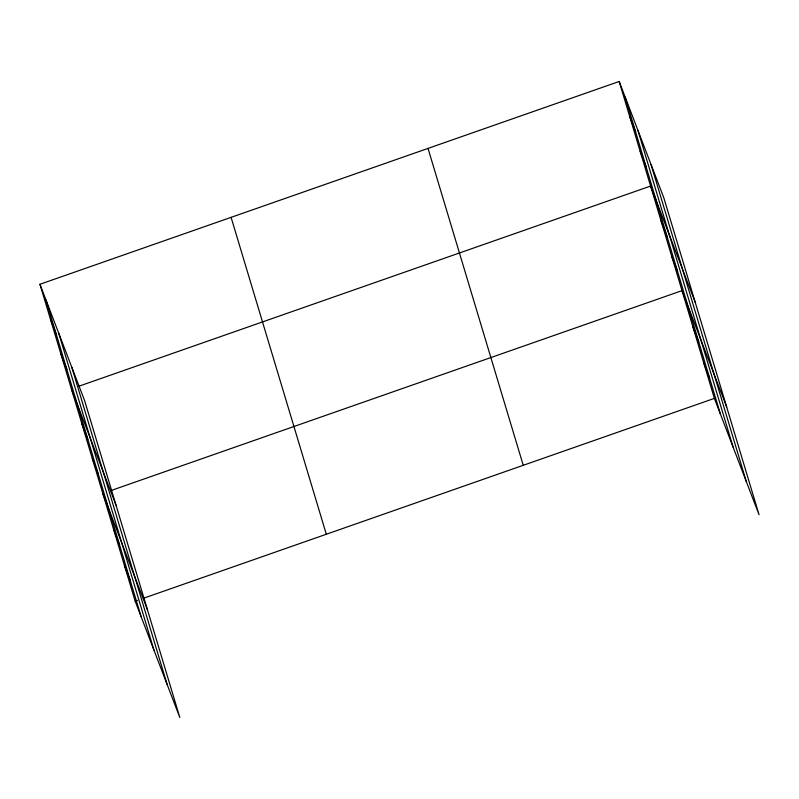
<?xml version="1.0" encoding="UTF-8"?>
<svg xmlns="http://www.w3.org/2000/svg" width="799" height="799" viewBox="0 0 799 799"><rect width="100%" height="100%" fill="white"/><g stroke="black" fill="none" stroke-linecap="round" stroke-linejoin="round"><path stroke-width="1.2" d="M39.95 284.274L84.614 400.619L179.825 717.522L135.171 601.178L39.95 284.274L619.175 81.478L663.829 197.822L759.05 514.726L714.386 398.381L619.175 81.478M78.362 386.406L650.596 186.057L695.25 302.402M110.951 490.576L682.016 290.636L726.681 406.981M135.171 601.178L137.498 600.359M143.331 598.321L714.386 398.381M629.642 116.334L635.644 131.955M640.119 151.191L646.111 166.811M661.063 220.914L667.065 236.534M671.54 255.77L677.532 271.39M692.803 326.551L698.805 342.162M703.599 362.466L709.592 378.077M50.427 319.131L56.419 334.751M60.894 353.997L66.896 369.607M71.371 388.853L116.035 505.198M81.848 423.71L87.84 439.33M92.324 458.576L98.317 474.187M102.791 493.432L147.455 609.777M113.588 529.347L119.58 544.968M124.374 565.263L130.367 580.883M651.075 164.584L746.286 481.487M637.922 130.337L733.142 447.24M625.168 97.088L720.388 413.992M428.024 148.404L523.245 465.308M231.091 217.348L326.312 534.251M71.85 367.38L167.071 684.284M58.707 333.133L153.927 650.036M45.943 299.895L141.163 616.798"/></g></svg>
